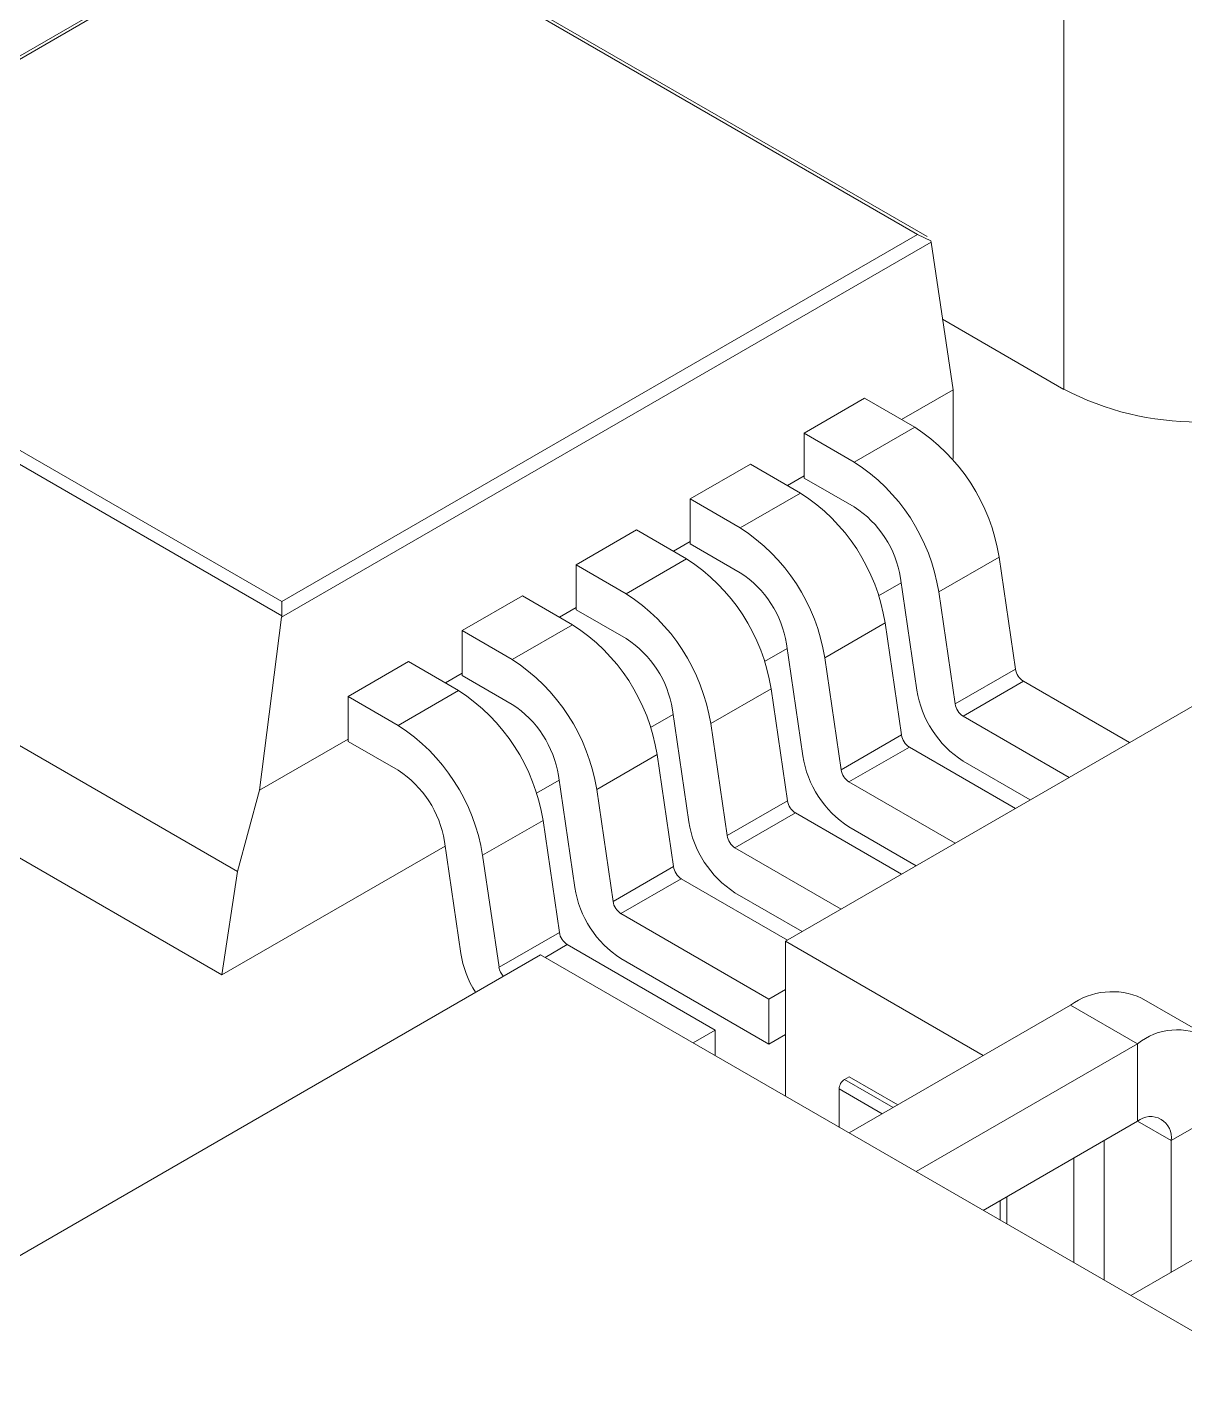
# Model space of a CAD drawing. Header units: millimetres. Extents: x -37 to 256, y 6 to 200.
# Drawn here: x 25.44 to 31.54, y 167.13 to 174.34 of the extents above; entities that cross this region are included whole.
import ezdxf

# ---------------------------------------------------------------- set-up
doc = ezdxf.new("R2010")
doc.units = ezdxf.units.MM

msp = doc.modelspace()

# ---------------------------------------------------------------- linework, layer by layer
at = {"color": 7, "linetype": 'Continuous', "lineweight": 15}
for p, q in [((30.9074, 172.4366), (30.9074, 175.7028)), ((26.9706, 175.0978), (24.4791, 173.6594)), ((30.1866, 173.2412), (26.9706, 175.0978)), ((30.1366, 173.2532), (26.9706, 175.0808)), ((30.2077, 173.2126), (26.7847, 171.2366)), ((26.7852, 171.3185), (30.1366, 173.2532)), ((30.1366, 173.2532), (30.2064, 173.2188)), ((30.2064, 173.2188), (30.2077, 173.2126)), ((30.3236, 172.4344), (30.2077, 173.2126)), ((30.2683, 172.8055), (30.9074, 172.4366)), ((30.0519, 172.2775), (30.3236, 172.4344)), ((30.3236, 172.4344), (30.3236, 172.0736)), ((29.5392, 172.2061), (29.8574, 172.3898)), ((29.8574, 172.3898), (30.1216, 172.2373)), ((29.5392, 171.9816), (29.5392, 172.2061)), ((29.5392, 172.2061), (29.8034, 172.0536)), ((29.8034, 172.0536), (30.1216, 172.2373)), ((28.9382, 171.8592), (29.2564, 172.0428)), ((29.2564, 172.0428), (29.5205, 171.8903)), ((30.3236, 172.0736), (30.3226, 172.0668)), ((29.4508, 171.9306), (29.5392, 171.9816)), ((29.5392, 171.9693), (29.5392, 171.9816)), ((29.5392, 171.9693), (29.8034, 171.8168)), ((28.9382, 171.6346), (28.9382, 171.8592)), ((28.9382, 171.8592), (29.2023, 171.7067)), ((29.2023, 171.7067), (29.5205, 171.8903)), ((28.3371, 171.5122), (28.6553, 171.6959)), ((28.6553, 171.6959), (28.9195, 171.5434)), ((28.8498, 171.5836), (28.9382, 171.6346)), ((28.9382, 171.6224), (28.9382, 171.6346)), ((28.9382, 171.6224), (29.2023, 171.4699)), ((28.6013, 171.3597), (28.9195, 171.5434)), ((30.2484, 171.3688), (30.5666, 171.5525)), ((30.5666, 171.5525), (30.6528, 170.9623)), ((28.3371, 171.2876), (28.3371, 171.5122)), ((28.3371, 171.5122), (28.6013, 171.3597)), ((30.0504, 171.4176), (29.9316, 171.349)), ((30.0468, 171.4423), (30.133, 170.8521)), ((27.7361, 171.1652), (28.0543, 171.3489)), ((28.0543, 171.3489), (28.3184, 171.1964)), ((30.2484, 171.3688), (30.3346, 170.7786)), ((26.7852, 171.3185), (26.7852, 171.2437)), ((28.2488, 171.2366), (28.3371, 171.2876)), ((28.3371, 171.2754), (28.3371, 171.2876)), ((28.3371, 171.2754), (28.6013, 171.1229)), ((26.7847, 171.2366), (26.6688, 170.3245)), ((26.7847, 171.2366), (26.7852, 171.2437)), ((28.0002, 171.0127), (28.3184, 171.1964)), ((29.6474, 171.0218), (29.9656, 171.2055)), ((29.9656, 171.2055), (30.0518, 170.6153)), ((27.7361, 170.9407), (27.7361, 171.1652)), ((27.7361, 171.1652), (28.0002, 171.0127)), ((29.4493, 171.0706), (29.3305, 171.0021)), ((29.4457, 171.0953), (29.5319, 170.5052)), ((27.135, 170.8182), (27.4532, 171.0019)), ((27.4532, 171.0019), (27.7174, 170.8494)), ((29.6474, 171.0218), (29.7336, 170.4316)), ((30.3346, 170.7786), (30.6528, 170.9623)), ((27.6477, 170.8896), (27.7361, 170.9407)), ((27.7361, 170.9284), (27.7361, 170.9407)), ((27.7361, 170.9284), (28.0002, 170.7759)), ((30.3764, 170.7144), (30.6946, 170.8981)), ((30.6946, 170.8981), (31.2538, 170.5753)), ((27.135, 170.5937), (27.135, 170.8182)), ((27.135, 170.8182), (27.3992, 170.6657)), ((27.3992, 170.6657), (27.7174, 170.8494)), ((29.0463, 170.6748), (29.3645, 170.8585)), ((29.3645, 170.8585), (29.4507, 170.2684)), ((31.7737, 170.8754), (29.4402, 169.5283)), ((26.5512, 169.8959), (25.0282, 170.775)), ((28.8447, 170.7484), (28.9309, 170.1582)), ((28.8483, 170.7237), (28.7295, 170.6551)), ((29.0463, 170.6748), (29.1325, 170.0847)), ((30.3764, 170.7144), (30.9356, 170.3916)), ((29.7336, 170.4316), (30.0518, 170.6153)), ((26.6688, 170.3245), (27.135, 170.5937)), ((27.135, 170.5814), (27.135, 170.5937)), ((27.135, 170.5814), (27.3992, 170.4289)), ((29.7753, 170.3674), (30.0935, 170.5511)), ((30.0935, 170.5511), (30.6528, 170.2283)), ((28.4453, 170.3279), (28.7635, 170.5116)), ((28.7635, 170.5116), (28.8497, 169.9214)), ((30.3764, 170.4776), (30.7305, 170.2732)), ((28.2436, 170.4014), (28.3298, 169.8112)), ((26.5512, 169.8959), (26.6688, 170.3245)), ((28.2472, 170.3767), (28.1285, 170.3081)), ((28.4453, 170.3279), (28.5315, 169.7377)), ((29.7753, 170.3674), (30.3346, 170.0446)), ((29.1325, 170.0847), (29.4507, 170.2684)), ((25.0027, 170.1978), (26.47, 169.3507)), ((29.1743, 170.0205), (29.4925, 170.2042)), ((29.4925, 170.2042), (30.0517, 169.8813)), ((27.8443, 169.9809), (28.1625, 170.1646)), ((28.1625, 170.1646), (28.2487, 169.5744)), ((29.7753, 170.1306), (30.1295, 169.9262)), ((27.6462, 170.0297), (26.47, 169.3507)), ((27.6426, 170.0544), (27.7288, 169.4643)), ((27.8443, 169.9809), (27.9305, 169.3907)), ((29.1743, 170.0205), (29.7335, 169.6976)), ((26.47, 169.3507), (26.5512, 169.8959)), ((28.5315, 169.7377), (28.8497, 169.9214)), ((28.5732, 169.6735), (28.8914, 169.8572)), ((28.8914, 169.8572), (29.4507, 169.5343)), ((29.1743, 169.7837), (29.5284, 169.5792)), ((28.5732, 169.6735), (29.3536, 169.223)), ((27.9305, 169.3907), (28.2487, 169.5744)), ((29.4402, 169.5283), (30.4829, 168.9263)), ((29.4402, 169.5283), (29.4402, 168.7124)), ((28.1497, 169.4573), (23.6242, 166.8448)), ((35.9986, 164.9263), (28.1497, 169.4573)), ((28.2904, 169.5102), (29.0707, 169.0597)), ((28.5732, 169.4367), (29.3536, 168.9862)), ((29.3536, 169.223), (29.4402, 169.273)), ((29.3536, 169.223), (29.3536, 168.9862)), ((30.9428, 169.1918), (29.7762, 168.5184)), ((31.2964, 168.9877), (30.9428, 169.1918)), ((31.6713, 169.0249), (31.3178, 169.229)), ((28.9546, 168.9927), (29.0707, 169.0597)), ((29.0707, 169.0597), (29.0707, 168.9256)), ((29.3536, 168.9862), (29.4402, 169.0362)), ((31.2964, 168.9877), (30.1298, 168.3143)), ((31.2964, 168.5795), (31.2964, 168.9877)), ((29.7761, 168.8138), (29.752, 168.7999)), ((30.0321, 168.6661), (29.7761, 168.8138)), ((29.723, 168.7498), (29.723, 168.5491)), ((31.4731, 168.4774), (31.8267, 168.6815)), ((31.2964, 168.5795), (30.4834, 168.1101)), ((31.1196, 168.4774), (31.1196, 167.7429)), ((31.4731, 168.4774), (31.4731, 167.7835)), ((30.9605, 168.3856), (30.9605, 167.8347)), ((32.4277, 168.3346), (31.2611, 167.6612)), ((30.5716, 168.1611), (30.5716, 168.0592)), ((30.6069, 168.1815), (30.6069, 168.0388))]:
    msp.add_line(p, q, dxfattribs=at)
at = {"color": 8, "linetype": 'Continuous', "lineweight": 15}
for p, q in [((26.9706, 175.0808), (24.4923, 173.6502)), ((25.0282, 172.3327), (26.7852, 171.3185)), ((26.7852, 171.2437), (25.0282, 172.258)), ((28.1743, 169.4432), (28.2904, 169.5102)), ((30.008, 168.6522), (29.752, 168.7999)), ((29.9501, 168.6187), (29.723, 168.7498)), ((31.2963, 168.5795), (31.4731, 168.4774))]:
    msp.add_line(p, q, dxfattribs=at)
at = {"color": 7, "linetype": 'Continuous', "lineweight": 15}
for centre, radius, start, end in [((31.6146, 173.8013), 1.537, 242.60967, 297.39033), ((29.5775, 171.3967), 1.0013, 8.9497, 57.08786), ((29.2593, 171.213), 1.0013, 8.9497, 57.08786), ((28.9764, 171.0497), 1.0013, 8.9497, 57.08786), ((29.5058, 171.3571), 0.5476, 8.9497, 57.08786), ((28.6583, 170.866), 1.0013, 8.9497, 57.08786), ((28.3754, 170.7028), 1.0013, 8.9497, 57.08786), ((28.9048, 171.0101), 0.5476, 8.9497, 57.08786), ((28.0572, 170.5191), 1.0013, 8.9497, 57.08786), ((27.7744, 170.3558), 1.0013, 8.9497, 57.08786), ((28.3037, 170.6632), 0.5476, 8.9497, 57.08786), ((27.4562, 170.1721), 1.0013, 8.9497, 57.08786), ((30.7456, 170.9769), 0.0939, 188.9497, 237.08786), ((27.1733, 170.0088), 1.0013, 8.9497, 57.08786), ((30.6739, 170.9373), 0.5476, 188.9497, 237.08786), ((27.7027, 170.3162), 0.5476, 8.9497, 57.08786), ((30.4274, 170.7932), 0.0939, 188.9497, 237.08786), ((26.8551, 169.8251), 1.0013, 8.9497, 57.08786), ((30.1445, 170.6299), 0.0939, 188.9497, 237.08786), ((30.0728, 170.5904), 0.5476, 188.9497, 237.08786), ((27.1017, 169.9692), 0.5476, 8.9497, 57.08786), ((29.8263, 170.4463), 0.0939, 188.9497, 237.08786), ((29.5435, 170.283), 0.0939, 188.9497, 237.08786), ((29.4718, 170.2434), 0.5476, 188.9497, 237.08786), ((29.2253, 170.0993), 0.0939, 188.9497, 237.08786), ((28.9424, 169.936), 0.0939, 188.9497, 237.08786), ((28.8708, 169.8964), 0.5476, 188.9497, 237.08786), ((28.6242, 169.7523), 0.0939, 188.9497, 237.08786), ((28.3414, 169.589), 0.0939, 188.9497, 237.08786), ((28.2738, 169.5531), 0.5522, 189.25575, 212.16548), ((28.0266, 169.4068), 0.0975, 189.49994, 220.51879), ((31.1625, 168.8852), 0.3772, 65.69288, 125.61758), ((31.5034, 168.7339), 0.3275, 350.78596, 129.20329), ((29.7859, 168.747), 0.0629, 122.60548, 177.39452), ((31.3654, 168.4949), 0.1092, 350.78596, 129.20329)]:
    msp.add_arc(centre, radius, start, end, dxfattribs=at)

doc.saveas('drawing.dxf')
